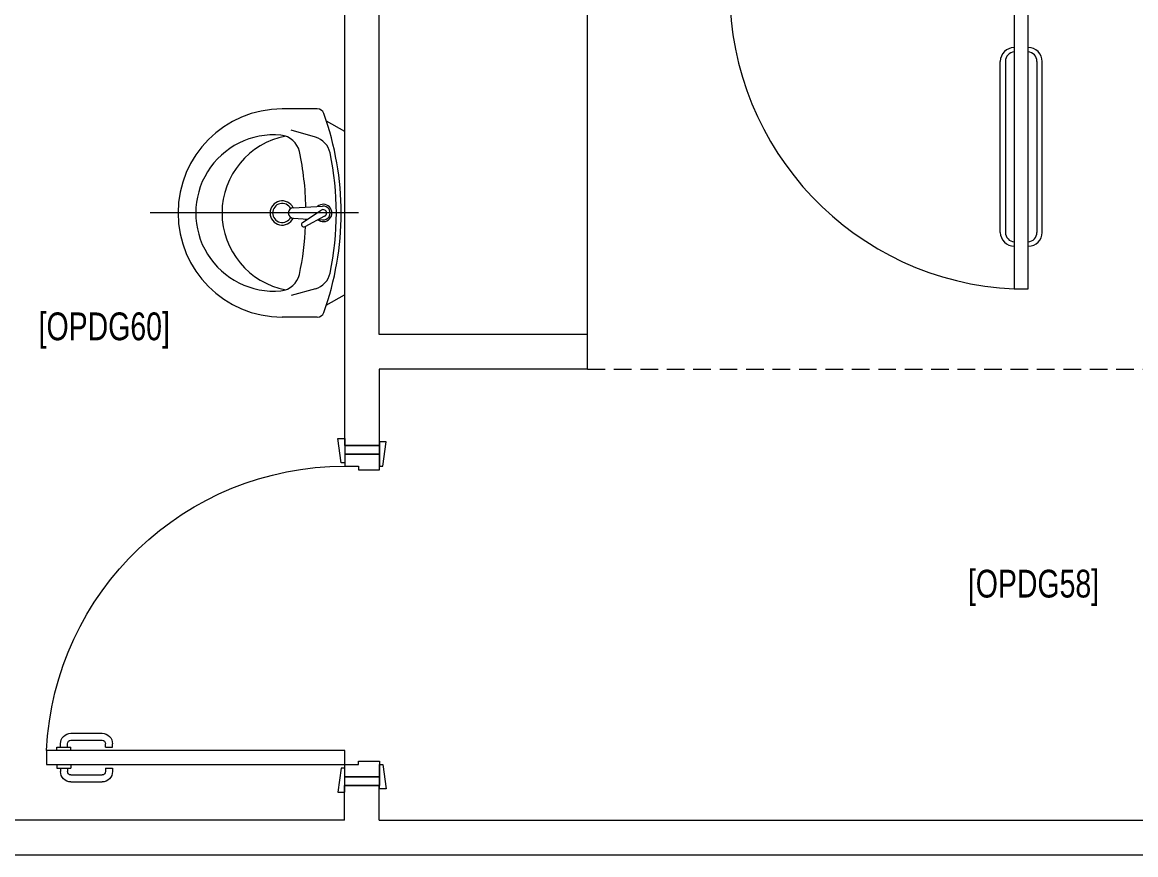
# Model space of a CAD drawing. Extents: x -234346 to 58427, y -132654 to -82394.
# Drawn here: x -139078 to -135869, y -99213 to -96813 of the extents above; entities that cross this region are included whole.
import ezdxf

# ---------------------------------------------------------------- set-up
doc = ezdxf.new("R2010")
doc.units = 0
doc.header["$LTSCALE"] = 8
doc.linetypes.add('HIDDEN', pattern=[9.525, 6.35, -3.175])
for name, color, linetype, lineweight in [('72_EGR_BASE_TEXT', 9, 'Continuous', 5), ('72_EGR_EQP_TAG', 9, 'Continuous', 5), ('Proj', 9, 'Continuous', 5), ('SANIT', 9, 'Continuous', 5), ('Walls', 9, 'Continuous', 5), ('Wooden Joinery', 9, 'Continuous', 5)]:
    doc.layers.add(name, color=color, linetype=linetype, lineweight=lineweight)
doc.styles.add('X3G_ENTITY_257CFD', font='swisscl.ttf', dxfattribs={"height": 200})
doc.styles.add('X3G_ENTITY_2587FA', font='swisscl.ttf', dxfattribs={"height": 200})

# ---------------------------------------------------------------- blocks, each defined once
blk = doc.blocks.new('A$C72370EFE')
at = {"layer": 'Wooden Joinery'}
for p, q in [((-0.01, -0.03), (-0.01, -0.07)), ((0, -0.03), (-0.01, -0.03)), ((0.04, -0.03), (0.05, -0.03)), ((0.05, -0.03), (0.05, -0.07)), ((-0.01, -0.04), (-0.02, -0.04)), ((-0.01, -0.06), (-0.02, -0.06)), ((0.05, -0.04), (0.06, -0.04)), ((0.05, -0.06), (0.06, -0.06)), ((-0.05, -0.07), (-0.05, -0.16)), ((-0.03, -0.07), (-0.03, -0.16)), ((0, -0.07), (-0.01, -0.07)), ((0.04, -0.07), (0.05, -0.07)), ((0.07, -0.07), (0.07, -0.16)), ((0.09, -0.07), (0.09, -0.16)), ((-0.01, -0.17), (-0.02, -0.17)), ((-0.01, -0.19), (-0.02, -0.19)), ((-0.01, -0.17), (-0.01, -0.19)), ((0.05, -0.17), (0.06, -0.17)), ((0.05, -0.17), (0.05, -0.19)), ((0.05, -0.19), (0.06, -0.19))]:
    blk.add_line(p, q, dxfattribs=at)
for centre, radius, start, end in [((-0.02, -0.07), 0.03, 90, 180), ((-0.02, -0.07), 0.01, 90, 180), ((0.06, -0.07), 0.03, 0, 90), ((0.06, -0.07), 0.01, 0, 90), ((-0.02, -0.16), 0.03, 180, 270), ((-0.02, -0.16), 0.01, 180, 270), ((0.06, -0.16), 0.01, 270, 0), ((0.06, -0.16), 0.03, 270, 0)]:
    blk.add_arc(centre, radius, start, end, dxfattribs=at)
blk = doc.blocks.new('A$C5DAD61B4')
at = {"layer": 'Wooden Joinery'}
for points in [[(80, 959.1), (80, 969.1), (10, 979.1), (10, 959.1)], [(940, 959.1), (940, 969.1), (1010, 979.1), (1010, 959.1)], [(70, 859.1), (70, 849.1), (0, 839.1), (0, 859.1)], [(120, 859.1), (120, 0), (80, 0), (80, 859.1)], [(950, 859.1), (950, 849.1), (1020, 839.1), (1020, 859.1)]]:
    blk.add_lwpolyline(points, close=True, dxfattribs=at)
for points in [[(45, 859.1), (45, 959.1), (20, 959.1), (20, 859.1), (45, 859.1)], [(45, 859.1), (80, 859.1), (80, 899.1), (90, 899.1), (90, 959.1), (45, 959.1), (45, 859.1)], [(975, 859.1), (940, 859.1), (940, 899.1), (930, 899.1), (930, 959.1), (975, 959.1), (975, 859.1)], [(975, 859.1), (975, 959.1), (1000, 959.1), (1000, 859.1), (975, 859.1)]]:
    blk.add_lwpolyline(points, dxfattribs=at)
blk.add_arc((80, 859.1), 860, 272.666, 0, dxfattribs=at)
at = {"layer": 'Wooden Joinery', "xscale": 999.9999999998854, "yscale": 999.9999999998854, "zscale": 999.9999999998854, "rotation": 180}
blk.add_blockref('A$C72370EFE', (120, 0), dxfattribs=at)
blk = doc.blocks.new('lav-manta 60')
at = {"layer": 'SANIT'}
for p, q in [((0, 0.04), (0, -0.56)), ((-0.2658, -0.0529), (-0.2358, 0)), ((-0.2358, 0), (0.2358, 0)), ((0.2658, -0.0529), (0.2358, 0)), ((-0.015, -0.1473), (-0.0199, -0.064)), ((0.0389, -0.1142), (0.0087, -0.0575)), ((0.0191, -0.077), (0.0199, -0.064)), ((-0.3, -0.0789), (-0.3, -0.18)), ((-0.2185, -0.0841), (-0.2383, -0.1537)), ((0.0274, -0.121), (-0.0078, -0.0673)), ((0.2185, -0.0841), (0.2383, -0.1537)), ((0.3, -0.0789), (0.3, -0.18)), ((0.015, -0.1473), (0.0174, -0.1057))]:
    blk.add_line(p, q, dxfattribs=at)
for centre, radius, start, end in [((0, -0.8557), 0.8457, 70.1771, 109.8229), ((0, -0.8696), 0.8457, 78.1914, 101.8086), ((-0.28, -0.0789), 0.02, 109.8229, 180), ((-0.1608, -0.1006), 0.06, 101.8086, 164.0794), ((0, -0.0617), 0.025, 320.7474, 220.368), ((0, -0.0617), 0.02, 353.2671, 186.682), ((0, -0.0617), 0.00966, 25.4127, 215.9577), ((0.1608, -0.1006), 0.06, 15.9206, 78.1914), ((0.28, -0.0789), 0.02, 0, 70.1771), ((0, -0.9572), 0.8457, 91.1572, 102.0883), ((0, -0.9572), 0.8457, 88.5486, 88.844), ((0.0332, -0.1176), 0.00666, 210.6852, 30.6852), ((0, -0.9572), 0.8457, 77.9117, 87.4274), ((-0.1645, -0.189), 0.06, 102.0883, 174.8142), ((0, -0.18), 0.035, 115.3106, 64.6894), ((0, -0.18), 0.0275, 117.1496, 62.8504), ((0, -0.1473), 0.015, 180, 0), ((0.1645, -0.189), 0.06, 5.1858, 77.9117), ((0, -0.18), 0.3, 180, 0), ((0, -0.2039), 0.2252, 174.8142, 5.1858), ((0, -0.1282), 0.2252, 190.6097, 349.3903)]:
    blk.add_arc(centre, radius, start, end, dxfattribs=at)
blk = doc.blocks.new('GF1')
at = {"layer": 'Proj', "color": 9, "linetype": 'HIDDEN'}
blk.add_line((-137449.4, -97812.6), (-134289.4, -97812.6), dxfattribs=at)
at = {"layer": 'Walls', "color": 9}
for p, q in [((-138149.4, -94422.6), (-138149.4, -98032.6)), ((-138049.4, -97712.6), (-138049.4, -96722.6)), ((-137449.4, -97712.6), (-138049.4, -97712.6)), ((-137449.4, -97812.6), (-137449.4, -97712.6)), ((-137449.4, -97812.6), (-138049.4, -97812.6)), ((-138049.4, -97812.6), (-138049.4, -98032.6)), ((-138149.4, -98032.6), (-138049.4, -98032.6)), ((-138149.4, -99012.6), (-138049.4, -99012.6)), ((-138149.4, -99112.6), (-138149.4, -99012.6)), ((-138049.4, -99112.6), (-138049.4, -99012.6)), ((-138149.4, -99112.6), (-139299.4, -99112.6)), ((-138049.4, -99112.6), (-135009.4, -99112.6)), ((-140899.4, -99212.6), (-135009.4, -99212.6))]:
    blk.add_line(p, q, dxfattribs=at)
at = {"layer": 'Wooden Joinery', "color": 9}
for p, q in [((-137449.4, -97712.6), (-137449.4, -96722.6)), ((-136259.7, -97418.4), (-136259.7, -96925.6)), ((-136244.8, -96925.6), (-136244.8, -97418.4)), ((-136154, -96925.6), (-136154, -97418.4)), ((-136139.1, -97418.4), (-136139.1, -96925.6))]:
    blk.add_line(p, q, dxfattribs=at)
blk.add_lwpolyline([(-136219.4, -96722.6), (-136219.4, -97581.7), (-136179.4, -97581.7), (-136179.4, -96722.6)], close=True, dxfattribs=at)
for centre, radius, start, end in [((-136179.4, -96722.6), 860, 180, 267.334), ((-136219.9, -96925.6), 39.8, 89.9998, 179.9998), ((-136216.9, -96925.6), 27.9, 95.0254, 179.9998), ((-136181.9, -96925.6), 27.9, 0.0002, 84.8316), ((-136178.9, -96925.6), 39.8, 0.0002, 90.0002), ((-136219.9, -97418.4), 39.8, 179.9998, 269.9998), ((-136216.9, -97418.4), 27.9, 179.9998, 264.9746), ((-136181.9, -97418.4), 27.9, 275.1684, 0.0002), ((-136178.9, -97418.4), 39.8, 270.0002, 0.0002)]:
    blk.add_arc(centre, radius, start, end, dxfattribs=at)
at = {"layer": 'SANIT', "color": 9, "xscale": 1000.000000000223, "yscale": 1000.000000000223, "zscale": 1000.000000000223, "rotation": 270}
blk.add_blockref('lav-manta 60', (-138149.4, -97362.6), dxfattribs=at)
at = {"layer": 'Wooden Joinery', "color": 9, "xscale": -1, "rotation": 270}
blk.add_blockref('A$C5DAD61B4', (-139008.4, -99032.6), dxfattribs=at)
at = {"layer": '72_EGR_BASE_TEXT', "color": 9, "char_height": 80, "attachment_point": 2}
for s, insert, style in [('[OPDG60]', (-138842.2, -97649.4), 'X3G_ENTITY_2587FA'), ('[OPDG58]', (-136164, -98391.1), 'X3G_ENTITY_257CFD')]:
    blk.add_mtext(s, dxfattribs=dict(at, insert=insert, style=style))

msp = doc.modelspace()

# ---------------------------------------------------------------- block references
at = {"layer": '72_EGR_EQP_TAG'}
msp.add_blockref('GF1', (0, 0), dxfattribs=at)

doc.saveas('drawing.dxf')
